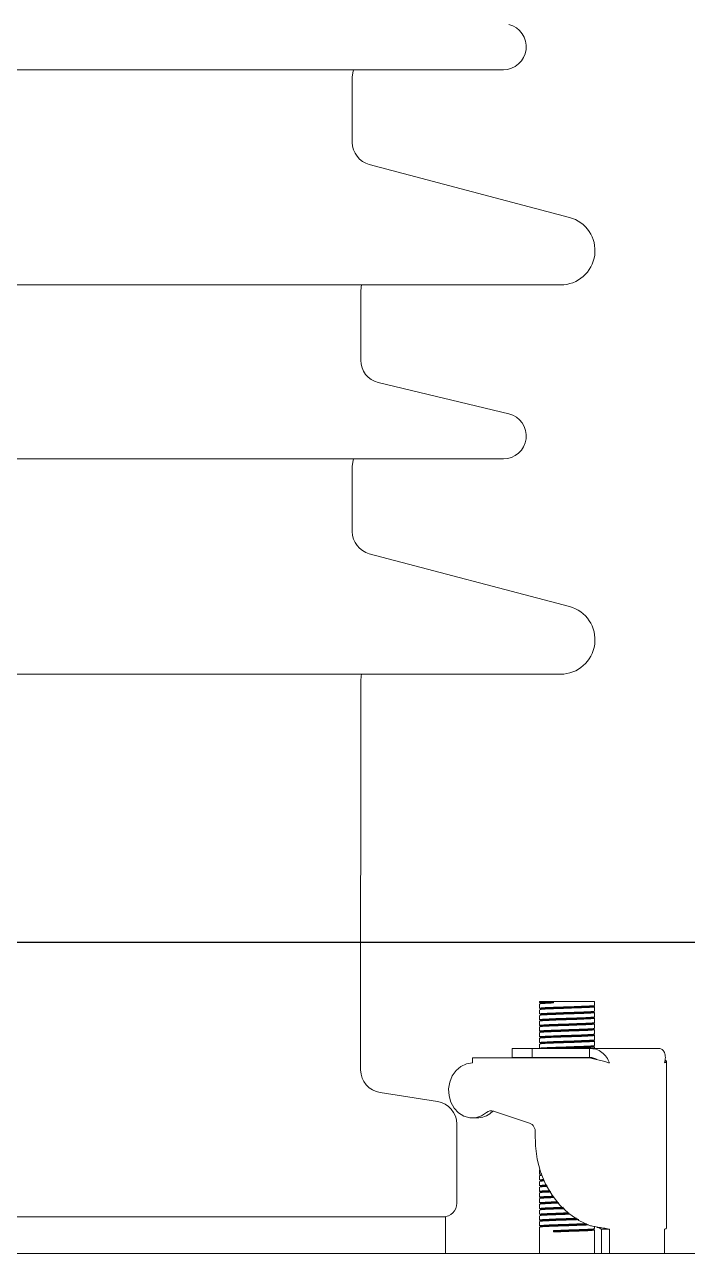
# Model space of a CAD drawing. Header units: millimetres. Extents: x 30710 to 48779, y -19256 to -8564.
# Drawn here: x 35870.8 to 36015.6, y -10654.2 to -10385.8 of the extents above; entities that cross this region are included whole.
import ezdxf

# ---------------------------------------------------------------- set-up
doc = ezdxf.new("R2010")
doc.units = ezdxf.units.MM
doc.header["$LTSCALE"] = 10
doc.layers.get('Defpoints').update_dxf_attribs({"lineweight": 25})
doc.layers.add('粗实线', color=4, linetype='Continuous', lineweight=18)

msp = doc.modelspace()

# ---------------------------------------------------------------- linework, layer by layer
at = {"layer": 'Defpoints'}
msp.add_line((30710.22, -10586.157), (45830.22, -10586.157), dxfattribs=at)
at = {"layer": '粗实线'}
for p, q in [((35765.052, -10395.658), (35975.387, -10395.658)), ((35942.387, -10411.52), (35942.387, -10397.316)), ((35989.804, -10427.908), (35946.109, -10416.354)), ((35752.552, -10442.658), (35987.887, -10442.658)), ((35944.229, -10459.09), (35944.229, -10444.09)), ((35976.555, -10470.797), (35948.061, -10463.952)), ((35765.052, -10480.658), (35975.387, -10480.658)), ((35942.387, -10496.52), (35942.387, -10482.316)), ((35989.804, -10512.908), (35946.109, -10501.354)), ((35752.552, -10527.658), (35987.887, -10527.658)), ((35944.22, -10614.099), (35944.229, -10529.09)), ((35983.298, -10599.159), (35983.298, -10599.367)), ((35983.298, -10599.159), (35986.298, -10599.159)), ((35983.298, -10599.676), (35983.298, -10600.617)), ((35986.298, -10599.159), (35986.298, -10599.467)), ((35986.298, -10599.159), (35995.298, -10599.159)), ((35995.298, -10599.992), (35995.298, -10599.159)), ((35983.298, -10600.926), (35983.298, -10601.867)), ((35983.298, -10602.176), (35983.298, -10603.117)), ((35995.298, -10601.242), (35995.298, -10600.301)), ((35995.298, -10602.492), (35995.298, -10601.551)), ((35995.298, -10603.742), (35995.298, -10602.801)), ((35983.298, -10603.426), (35983.298, -10604.367)), ((35983.298, -10604.676), (35983.298, -10605.617)), ((35995.298, -10604.992), (35995.298, -10604.051)), ((35995.298, -10606.242), (35995.298, -10605.301)), ((35983.298, -10605.926), (35983.298, -10606.867)), ((35983.298, -10607.176), (35983.298, -10608.117)), ((35995.298, -10607.492), (35995.298, -10606.551)), ((35995.298, -10608.742), (35995.298, -10607.801)), ((35977.298, -10609.371), (35977.298, -10611.371)), ((35981.698, -10609.371), (35977.298, -10609.371)), ((35981.698, -10609.371), (35981.698, -10611.371)), ((35994.192, -10609.371), (35981.698, -10609.371)), ((35983.298, -10608.426), (35983.298, -10609.367)), ((35994.192, -10609.371), (36009.392, -10609.371)), ((35994.192, -10609.371), (35994.192, -10611.371)), ((35995.298, -10609.371), (35995.298, -10609.051)), ((35968.622, -10611.471), (35968.622, -10612.571)), ((35994.192, -10611.471), (35968.622, -10611.471)), ((35981.698, -10611.371), (35977.298, -10611.371)), ((35994.192, -10611.371), (35981.698, -10611.371)), ((35983.298, -10611.371), (35983.298, -10611.471)), ((35994.868, -10611.471), (35994.192, -10611.471)), ((36010.992, -10648.661), (36010.992, -10612.204)), ((35960.98, -10620.968), (35948.459, -10619.042)), ((35973.247, -10623.063), (35981.104, -10625.696)), ((35965.22, -10643.159), (35965.22, -10625.91)), ((35968.622, -10624.571), (35969.622, -10624.571)), ((35983.298, -10635.926), (35983.298, -10636.867)), ((35983.298, -10637.176), (35983.298, -10638.117)), ((35983.424, -10635.913), (35983.4, -10635.926)), ((35983.298, -10638.426), (35983.298, -10639.367)), ((35983.298, -10639.676), (35983.298, -10640.617)), ((35983.298, -10640.926), (35983.298, -10641.867)), ((35983.298, -10642.176), (35983.298, -10643.117)), ((35983.298, -10643.426), (35983.298, -10644.367)), ((35983.298, -10644.676), (35983.298, -10645.617)), ((35962.72, -10646.159), (35777.72, -10646.159)), ((35962.72, -10654.159), (35962.72, -10646.159)), ((35983.298, -10645.926), (35983.298, -10646.867)), ((35983.298, -10647.176), (35983.298, -10648.117)), ((35983.298, -10648.426), (35983.298, -10654.159)), ((35995.298, -10648.742), (35995.298, -10648.295)), ((35986.298, -10649.467), (35986.298, -10649.159)), ((35986.298, -10649.159), (35986.394, -10649.269)), ((35986.394, -10649.357), (35986.298, -10649.467)), ((35986.394, -10649.269), (35986.394, -10649.357)), ((35995.298, -10654.159), (35995.298, -10649.051)), ((35998.563, -10648.88), (35996.831, -10648.88)), ((35996.831, -10654.159), (35996.831, -10648.88)), ((35998.563, -10654.159), (35998.563, -10648.88)), ((36010.563, -10654.159), (36010.563, -10648.88)), ((35465.22, -10654.159), (37475.22, -10654.159))]:
    msp.add_line(p, q, dxfattribs=at)
for points in [[(35942.387, -10397.316), (35942.483, -10396.34), (35942.67, -10395.658)], [(35944.229, -10444.09), (35944.325, -10443.115), (35944.438, -10442.658)], [(35942.387, -10482.316), (35942.483, -10481.34), (35942.67, -10480.658)], [(35944.229, -10529.09), (35944.325, -10528.114), (35944.438, -10527.658)], [(35968.622, -10612.571), (35967.326, -10612.761), (35966.112, -10613.318), (35965.056, -10614.207), (35964.226, -10615.373), (35963.674, -10616.741), (35963.435, -10618.224), (35963.524, -10619.73), (35963.936, -10621.162), (35964.644, -10622.43), (35965.603, -10623.454), (35966.754, -10624.17), (35968.023, -10624.531), (35969.33, -10624.515), (35970.592, -10624.123), (35971.729, -10623.381)], [(35982.349, -10627.749), (35982.366, -10630.676), (35982.752, -10633.567), (35983.5, -10636.363), (35984.593, -10639.003), (35986.008, -10641.431), (35987.714, -10643.594), (35989.676, -10645.447), (35991.851, -10646.949), (35994.192, -10648.068)]]:
    msp.add_lwpolyline(points, dxfattribs=at)
for centre, radius, start, end in [((35975.387, -10390.658), 5, 270, 76.49205), ((35947.387, -10411.52), 5, 180, 255.18856), ((35987.887, -10435.158), 7.5, 270, 75.18856), ((35949.229, -10459.09), 5, 180, 256.49205), ((35975.387, -10475.658), 5, 270, 76.49205), ((35947.387, -10496.52), 5, 180, 255.18856), ((35987.887, -10520.158), 7.5, 270, 75.18856), ((35949.22, -10614.1), 5, 179.99382, 261.25384), ((35960.22, -10625.91), 5, 0, 81.25384), ((35969.589, -10619.836), 4.735, 270.39909, 311.53299), ((35972.763, -10624.537), 1.552, 71.82487, 131.80212), ((35973.81, -10624.622), 1.646, 109.34115, 131.04778), ((35980.359, -10627.552), 2, 354.32949, 68.13773), ((35962.22, -10643.159), 3, 270, 0)]:
    msp.add_arc(centre, radius, start, end, dxfattribs=at)
for points, knots in [([(35983.308, -10599.378), (35983.34, -10599.397), (35983.404, -10599.433), (35983.468, -10599.47), (35983.5, -10599.489)], [0, 0, 0, 0, 0.1104904, 0.22097607, 0.22097607, 0.22097607, 0.22097607]), ([(35986.298, -10599.159), (35985.67, -10599.185), (35984.414, -10599.237), (35983.401, -10599.306), (35983.401, -10599.35), (35983.4, -10599.367)], [0, 0, 0, 0, 1.0955332, 2.1910664, 2.9224693, 2.9224693, 2.9224693, 2.9224693]), ([(35986.298, -10599.467), (35985.67, -10599.493), (35984.414, -10599.545), (35983.401, -10599.615), (35983.401, -10599.658), (35983.4, -10599.676)], [0, 0, 0, 0, 1.0955332, 2.1910664, 2.9224693, 2.9224693, 2.9224693, 2.9224693]), ([(35995.196, -10599.992), (35995.224, -10600.001), (35995.337, -10600.035), (35994.589, -10600.096), (35993.057, -10600.174), (35990.888, -10600.252), (35988.497, -10600.33), (35986.214, -10600.409), (35984.436, -10600.487), (35983.398, -10600.556), (35983.4, -10600.6), (35983.4, -10600.617)], [0, 0, 0, 0, 0.4961196, 1.9887594, 3.4813992, 4.9740389, 6.4666787, 7.9593185, 9.4519583, 10.944598, 11.9411182, 11.9411182, 11.9411182, 11.9411182]), ([(35986.394, -10599.269), (35985.785, -10599.295), (35984.569, -10599.347), (35983.589, -10599.416), (35983.588, -10599.46), (35983.588, -10599.477)], [0, 0, 0, 0, 1.0611643, 2.1223287, 2.8307532, 2.8307532, 2.8307532, 2.8307532]), ([(35986.394, -10599.357), (35985.785, -10599.383), (35984.569, -10599.435), (35983.589, -10599.505), (35983.588, -10599.548), (35983.588, -10599.565)], [0, 0, 0, 0, 1.0615998, 2.1231996, 2.8304927, 2.8304927, 2.8304927, 2.8304927]), ([(35995.008, -10600.102), (35995.035, -10600.111), (35995.145, -10600.146), (35994.421, -10600.206), (35992.937, -10600.284), (35990.837, -10600.363), (35988.522, -10600.441), (35986.312, -10600.519), (35984.591, -10600.597), (35983.586, -10600.666), (35983.587, -10600.71), (35983.588, -10600.727)], [0, 0, 0, 0, 0.478611, 1.9242659, 3.3699207, 4.8155755, 6.2612303, 7.7068851, 9.1525399, 10.5981948, 11.5633019, 11.5633019, 11.5633019, 11.5633019]), ([(35995.008, -10600.19), (35995.035, -10600.199), (35995.145, -10600.234), (35994.421, -10600.294), (35992.937, -10600.373), (35990.837, -10600.451), (35988.522, -10600.529), (35986.312, -10600.607), (35984.591, -10600.685), (35983.586, -10600.755), (35983.587, -10600.798), (35983.588, -10600.815)], [0, 0, 0, 0, 0.4805465, 1.9261981, 3.3718497, 4.8175012, 6.2631528, 7.7088044, 9.1544559, 10.6001075, 11.5632759, 11.5632759, 11.5632759, 11.5632759]), ([(35995.096, -10600.114), (35995.128, -10600.095), (35995.192, -10600.058), (35995.256, -10600.022), (35995.288, -10600.003)], [0, 0, 0, 0, 0.11048568, 0.22097607, 0.22097607, 0.22097607, 0.22097607]), ([(35995.288, -10600.288), (35995.256, -10600.27), (35995.192, -10600.233), (35995.129, -10600.196), (35995.097, -10600.178)], [0, 0, 0, 0, 0.1104787, 0.22095284, 0.22095284, 0.22095284, 0.22095284]), ([(35983.308, -10600.628), (35983.34, -10600.647), (35983.404, -10600.683), (35983.468, -10600.72), (35983.5, -10600.739)], [0, 0, 0, 0, 0.1104904, 0.22097607, 0.22097607, 0.22097607, 0.22097607]), ([(35983.308, -10601.878), (35983.34, -10601.897), (35983.404, -10601.933), (35983.468, -10601.97), (35983.5, -10601.989)], [0, 0, 0, 0, 0.1104904, 0.22097607, 0.22097607, 0.22097607, 0.22097607]), ([(35995.196, -10600.301), (35995.224, -10600.309), (35995.337, -10600.344), (35994.589, -10600.405), (35993.057, -10600.483), (35990.888, -10600.561), (35988.497, -10600.639), (35986.214, -10600.717), (35984.436, -10600.795), (35983.398, -10600.865), (35983.4, -10600.908), (35983.4, -10600.926)], [0, 0, 0, 0, 0.4961196, 1.9887594, 3.4813992, 4.9740389, 6.4666787, 7.9593185, 9.4519583, 10.944598, 11.9411182, 11.9411182, 11.9411182, 11.9411182]), ([(35995.196, -10601.242), (35995.224, -10601.251), (35995.337, -10601.285), (35994.589, -10601.346), (35993.057, -10601.424), (35990.888, -10601.502), (35988.497, -10601.58), (35986.214, -10601.659), (35984.436, -10601.737), (35983.398, -10601.806), (35983.4, -10601.85), (35983.4, -10601.867)], [0, 0, 0, 0, 0.4961196, 1.9887594, 3.4813992, 4.9740389, 6.4666787, 7.9593185, 9.4519583, 10.944598, 11.9411182, 11.9411182, 11.9411182, 11.9411182]), ([(35995.196, -10601.551), (35995.224, -10601.559), (35995.337, -10601.594), (35994.589, -10601.655), (35993.057, -10601.733), (35990.888, -10601.811), (35988.497, -10601.889), (35986.214, -10601.967), (35984.436, -10602.045), (35983.398, -10602.115), (35983.4, -10602.158), (35983.4, -10602.176)], [0, 0, 0, 0, 0.4961196, 1.9887594, 3.4813992, 4.9740389, 6.4666787, 7.9593185, 9.4519583, 10.944598, 11.9411182, 11.9411182, 11.9411182, 11.9411182]), ([(35995.196, -10602.492), (35995.224, -10602.501), (35995.337, -10602.535), (35994.589, -10602.596), (35993.057, -10602.674), (35990.888, -10602.752), (35988.497, -10602.83), (35986.214, -10602.909), (35984.436, -10602.987), (35983.398, -10603.056), (35983.4, -10603.1), (35983.4, -10603.117)], [0, 0, 0, 0, 0.4961196, 1.9887594, 3.4813992, 4.9740389, 6.4666787, 7.9593185, 9.4519583, 10.944598, 11.9411182, 11.9411182, 11.9411182, 11.9411182]), ([(35995.196, -10602.801), (35995.224, -10602.809), (35995.337, -10602.844), (35994.589, -10602.905), (35993.057, -10602.983), (35990.888, -10603.061), (35988.497, -10603.139), (35986.214, -10603.217), (35984.436, -10603.295), (35983.398, -10603.365), (35983.4, -10603.408), (35983.4, -10603.426)], [0, 0, 0, 0, 0.4961196, 1.9887594, 3.4813992, 4.9740389, 6.4666787, 7.9593185, 9.4519583, 10.944598, 11.9411182, 11.9411182, 11.9411182, 11.9411182]), ([(35995.008, -10601.352), (35995.035, -10601.361), (35995.145, -10601.396), (35994.421, -10601.456), (35992.937, -10601.534), (35990.837, -10601.613), (35988.522, -10601.691), (35986.312, -10601.769), (35984.591, -10601.847), (35983.586, -10601.916), (35983.587, -10601.96), (35983.588, -10601.977)], [0, 0, 0, 0, 0.478611, 1.9242659, 3.3699207, 4.8155755, 6.2612303, 7.7068851, 9.1525399, 10.5981948, 11.5633019, 11.5633019, 11.5633019, 11.5633019]), ([(35995.008, -10601.44), (35995.035, -10601.449), (35995.145, -10601.484), (35994.421, -10601.544), (35992.937, -10601.623), (35990.837, -10601.701), (35988.522, -10601.779), (35986.312, -10601.857), (35984.591, -10601.935), (35983.586, -10602.005), (35983.587, -10602.048), (35983.588, -10602.065)], [0, 0, 0, 0, 0.4805465, 1.9261981, 3.3718497, 4.8175012, 6.2631528, 7.7088044, 9.1544559, 10.6001075, 11.5632759, 11.5632759, 11.5632759, 11.5632759]), ([(35995.008, -10602.602), (35995.035, -10602.611), (35995.145, -10602.646), (35994.421, -10602.706), (35992.937, -10602.784), (35990.837, -10602.863), (35988.522, -10602.941), (35986.312, -10603.019), (35984.591, -10603.097), (35983.586, -10603.166), (35983.587, -10603.21), (35983.588, -10603.227)], [0, 0, 0, 0, 0.478611, 1.9242659, 3.3699207, 4.8155755, 6.2612303, 7.7068851, 9.1525399, 10.5981948, 11.5633019, 11.5633019, 11.5633019, 11.5633019]), ([(35995.008, -10602.69), (35995.035, -10602.699), (35995.145, -10602.734), (35994.421, -10602.794), (35992.937, -10602.873), (35990.837, -10602.951), (35988.522, -10603.029), (35986.312, -10603.107), (35984.591, -10603.185), (35983.586, -10603.255), (35983.587, -10603.298), (35983.588, -10603.315)], [0, 0, 0, 0, 0.4805465, 1.9261981, 3.3718497, 4.8175012, 6.2631528, 7.7088044, 9.1544559, 10.6001075, 11.5632759, 11.5632759, 11.5632759, 11.5632759]), ([(35995.096, -10601.364), (35995.128, -10601.345), (35995.192, -10601.308), (35995.256, -10601.272), (35995.288, -10601.253)], [0, 0, 0, 0, 0.11048568, 0.22097607, 0.22097607, 0.22097607, 0.22097607]), ([(35995.096, -10602.614), (35995.128, -10602.595), (35995.192, -10602.558), (35995.256, -10602.522), (35995.288, -10602.503)], [0, 0, 0, 0, 0.11048568, 0.22097607, 0.22097607, 0.22097607, 0.22097607]), ([(35995.288, -10601.538), (35995.256, -10601.52), (35995.192, -10601.483), (35995.129, -10601.446), (35995.097, -10601.428)], [0, 0, 0, 0, 0.1104787, 0.22095284, 0.22095284, 0.22095284, 0.22095284]), ([(35995.288, -10602.788), (35995.256, -10602.77), (35995.192, -10602.733), (35995.129, -10602.696), (35995.097, -10602.678)], [0, 0, 0, 0, 0.1104787, 0.22095284, 0.22095284, 0.22095284, 0.22095284]), ([(35983.308, -10603.128), (35983.34, -10603.147), (35983.404, -10603.183), (35983.468, -10603.22), (35983.5, -10603.239)], [0, 0, 0, 0, 0.1104904, 0.22097607, 0.22097607, 0.22097607, 0.22097607]), ([(35983.308, -10604.378), (35983.34, -10604.397), (35983.404, -10604.433), (35983.468, -10604.47), (35983.5, -10604.489)], [0, 0, 0, 0, 0.1104904, 0.22097607, 0.22097607, 0.22097607, 0.22097607]), ([(35983.308, -10605.628), (35983.34, -10605.647), (35983.404, -10605.683), (35983.468, -10605.72), (35983.5, -10605.739)], [0, 0, 0, 0, 0.1104904, 0.22097607, 0.22097607, 0.22097607, 0.22097607]), ([(35995.196, -10603.742), (35995.224, -10603.751), (35995.337, -10603.785), (35994.589, -10603.846), (35993.057, -10603.924), (35990.888, -10604.002), (35988.497, -10604.08), (35986.214, -10604.159), (35984.436, -10604.237), (35983.398, -10604.306), (35983.4, -10604.35), (35983.4, -10604.367)], [0, 0, 0, 0, 0.4961196, 1.9887594, 3.4813992, 4.9740389, 6.4666787, 7.9593185, 9.4519583, 10.944598, 11.9411182, 11.9411182, 11.9411182, 11.9411182]), ([(35995.196, -10604.051), (35995.224, -10604.059), (35995.337, -10604.094), (35994.589, -10604.155), (35993.057, -10604.233), (35990.888, -10604.311), (35988.497, -10604.389), (35986.214, -10604.467), (35984.436, -10604.545), (35983.398, -10604.615), (35983.4, -10604.658), (35983.4, -10604.676)], [0, 0, 0, 0, 0.4961196, 1.9887594, 3.4813992, 4.9740389, 6.4666787, 7.9593185, 9.4519583, 10.944598, 11.9411182, 11.9411182, 11.9411182, 11.9411182]), ([(35995.196, -10604.992), (35995.224, -10605.001), (35995.337, -10605.035), (35994.589, -10605.096), (35993.057, -10605.174), (35990.888, -10605.252), (35988.497, -10605.33), (35986.214, -10605.409), (35984.436, -10605.487), (35983.398, -10605.556), (35983.4, -10605.6), (35983.4, -10605.617)], [0, 0, 0, 0, 0.4961196, 1.9887594, 3.4813992, 4.9740389, 6.4666787, 7.9593185, 9.4519583, 10.944598, 11.9411182, 11.9411182, 11.9411182, 11.9411182]), ([(35995.196, -10605.301), (35995.224, -10605.309), (35995.337, -10605.344), (35994.589, -10605.405), (35993.057, -10605.483), (35990.888, -10605.561), (35988.497, -10605.639), (35986.214, -10605.717), (35984.436, -10605.795), (35983.398, -10605.865), (35983.4, -10605.908), (35983.4, -10605.926)], [0, 0, 0, 0, 0.4961196, 1.9887594, 3.4813992, 4.9740389, 6.4666787, 7.9593185, 9.4519583, 10.944598, 11.9411182, 11.9411182, 11.9411182, 11.9411182]), ([(35995.008, -10603.852), (35995.035, -10603.861), (35995.145, -10603.896), (35994.421, -10603.956), (35992.937, -10604.034), (35990.837, -10604.113), (35988.522, -10604.191), (35986.312, -10604.269), (35984.591, -10604.347), (35983.586, -10604.416), (35983.587, -10604.46), (35983.588, -10604.477)], [0, 0, 0, 0, 0.478611, 1.9242659, 3.3699207, 4.8155755, 6.2612303, 7.7068851, 9.1525399, 10.5981948, 11.5633019, 11.5633019, 11.5633019, 11.5633019]), ([(35995.008, -10603.94), (35995.035, -10603.949), (35995.145, -10603.984), (35994.421, -10604.044), (35992.937, -10604.123), (35990.837, -10604.201), (35988.522, -10604.279), (35986.312, -10604.357), (35984.591, -10604.435), (35983.586, -10604.505), (35983.587, -10604.548), (35983.588, -10604.565)], [0, 0, 0, 0, 0.4805465, 1.9261981, 3.3718497, 4.8175012, 6.2631528, 7.7088044, 9.1544559, 10.6001075, 11.5632759, 11.5632759, 11.5632759, 11.5632759]), ([(35995.008, -10605.102), (35995.035, -10605.111), (35995.145, -10605.146), (35994.421, -10605.206), (35992.937, -10605.284), (35990.837, -10605.363), (35988.522, -10605.441), (35986.312, -10605.519), (35984.591, -10605.597), (35983.586, -10605.666), (35983.587, -10605.71), (35983.588, -10605.727)], [0, 0, 0, 0, 0.478611, 1.9242659, 3.3699207, 4.8155755, 6.2612303, 7.7068851, 9.1525399, 10.5981948, 11.5633019, 11.5633019, 11.5633019, 11.5633019]), ([(35995.008, -10605.19), (35995.035, -10605.199), (35995.145, -10605.234), (35994.421, -10605.294), (35992.937, -10605.373), (35990.837, -10605.451), (35988.522, -10605.529), (35986.312, -10605.607), (35984.591, -10605.685), (35983.586, -10605.755), (35983.587, -10605.798), (35983.588, -10605.815)], [0, 0, 0, 0, 0.4805465, 1.9261981, 3.3718497, 4.8175012, 6.2631528, 7.7088044, 9.1544559, 10.6001075, 11.5632759, 11.5632759, 11.5632759, 11.5632759]), ([(35995.096, -10603.864), (35995.128, -10603.845), (35995.192, -10603.808), (35995.256, -10603.772), (35995.288, -10603.753)], [0, 0, 0, 0, 0.11048568, 0.22097607, 0.22097607, 0.22097607, 0.22097607]), ([(35995.096, -10605.114), (35995.128, -10605.095), (35995.192, -10605.058), (35995.256, -10605.022), (35995.288, -10605.003)], [0, 0, 0, 0, 0.11048568, 0.22097607, 0.22097607, 0.22097607, 0.22097607]), ([(35995.288, -10604.038), (35995.256, -10604.02), (35995.192, -10603.983), (35995.129, -10603.946), (35995.097, -10603.928)], [0, 0, 0, 0, 0.1104787, 0.22095284, 0.22095284, 0.22095284, 0.22095284]), ([(35995.288, -10605.288), (35995.256, -10605.27), (35995.192, -10605.233), (35995.129, -10605.196), (35995.097, -10605.178)], [0, 0, 0, 0, 0.1104787, 0.22095284, 0.22095284, 0.22095284, 0.22095284]), ([(35983.308, -10606.878), (35983.34, -10606.897), (35983.404, -10606.933), (35983.468, -10606.97), (35983.5, -10606.989)], [0, 0, 0, 0, 0.1104904, 0.22097607, 0.22097607, 0.22097607, 0.22097607]), ([(35983.308, -10608.128), (35983.34, -10608.147), (35983.404, -10608.183), (35983.468, -10608.22), (35983.5, -10608.239)], [0, 0, 0, 0, 0.1104904, 0.22097607, 0.22097607, 0.22097607, 0.22097607]), ([(35995.196, -10606.242), (35995.224, -10606.251), (35995.337, -10606.285), (35994.589, -10606.346), (35993.057, -10606.424), (35990.888, -10606.502), (35988.497, -10606.58), (35986.214, -10606.659), (35984.436, -10606.737), (35983.398, -10606.806), (35983.4, -10606.85), (35983.4, -10606.867)], [0, 0, 0, 0, 0.4961196, 1.9887594, 3.4813992, 4.9740389, 6.4666787, 7.9593185, 9.4519583, 10.944598, 11.9411182, 11.9411182, 11.9411182, 11.9411182]), ([(35995.196, -10606.551), (35995.224, -10606.559), (35995.337, -10606.594), (35994.589, -10606.655), (35993.057, -10606.733), (35990.888, -10606.811), (35988.497, -10606.889), (35986.214, -10606.967), (35984.436, -10607.045), (35983.398, -10607.115), (35983.4, -10607.158), (35983.4, -10607.176)], [0, 0, 0, 0, 0.4961196, 1.9887594, 3.4813992, 4.9740389, 6.4666787, 7.9593185, 9.4519583, 10.944598, 11.9411182, 11.9411182, 11.9411182, 11.9411182]), ([(35995.196, -10607.492), (35995.224, -10607.501), (35995.337, -10607.535), (35994.589, -10607.596), (35993.057, -10607.674), (35990.888, -10607.752), (35988.497, -10607.83), (35986.214, -10607.909), (35984.436, -10607.987), (35983.398, -10608.056), (35983.4, -10608.1), (35983.4, -10608.117)], [0, 0, 0, 0, 0.4961196, 1.9887594, 3.4813992, 4.9740389, 6.4666787, 7.9593185, 9.4519583, 10.944598, 11.9411182, 11.9411182, 11.9411182, 11.9411182]), ([(35995.196, -10607.801), (35995.224, -10607.809), (35995.337, -10607.844), (35994.589, -10607.905), (35993.057, -10607.983), (35990.888, -10608.061), (35988.497, -10608.139), (35986.214, -10608.217), (35984.436, -10608.295), (35983.398, -10608.365), (35983.4, -10608.408), (35983.4, -10608.426)], [0, 0, 0, 0, 0.4961196, 1.9887594, 3.4813992, 4.9740389, 6.4666787, 7.9593185, 9.4519583, 10.944598, 11.9411182, 11.9411182, 11.9411182, 11.9411182]), ([(35995.008, -10606.352), (35995.035, -10606.361), (35995.145, -10606.396), (35994.421, -10606.456), (35992.937, -10606.534), (35990.837, -10606.613), (35988.522, -10606.691), (35986.312, -10606.769), (35984.591, -10606.847), (35983.586, -10606.916), (35983.587, -10606.96), (35983.588, -10606.977)], [0, 0, 0, 0, 0.478611, 1.9242659, 3.3699207, 4.8155755, 6.2612303, 7.7068851, 9.1525399, 10.5981948, 11.5633019, 11.5633019, 11.5633019, 11.5633019]), ([(35995.008, -10606.44), (35995.035, -10606.449), (35995.145, -10606.484), (35994.421, -10606.544), (35992.937, -10606.623), (35990.837, -10606.701), (35988.522, -10606.779), (35986.312, -10606.857), (35984.591, -10606.935), (35983.586, -10607.005), (35983.587, -10607.048), (35983.588, -10607.065)], [0, 0, 0, 0, 0.4805465, 1.9261981, 3.3718497, 4.8175012, 6.2631528, 7.7088044, 9.1544559, 10.6001075, 11.5632759, 11.5632759, 11.5632759, 11.5632759]), ([(35995.008, -10607.602), (35995.035, -10607.611), (35995.145, -10607.646), (35994.421, -10607.706), (35992.937, -10607.784), (35990.837, -10607.863), (35988.522, -10607.941), (35986.312, -10608.019), (35984.591, -10608.097), (35983.586, -10608.166), (35983.587, -10608.21), (35983.588, -10608.227)], [0, 0, 0, 0, 0.478611, 1.9242659, 3.3699207, 4.8155755, 6.2612303, 7.7068851, 9.1525399, 10.5981948, 11.5633019, 11.5633019, 11.5633019, 11.5633019]), ([(35995.008, -10607.69), (35995.035, -10607.699), (35995.145, -10607.734), (35994.421, -10607.794), (35992.937, -10607.873), (35990.837, -10607.951), (35988.522, -10608.029), (35986.312, -10608.107), (35984.591, -10608.185), (35983.586, -10608.255), (35983.587, -10608.298), (35983.588, -10608.315)], [0, 0, 0, 0, 0.4805465, 1.9261981, 3.3718497, 4.8175012, 6.2631528, 7.7088044, 9.1544559, 10.6001075, 11.5632759, 11.5632759, 11.5632759, 11.5632759]), ([(35995.096, -10606.364), (35995.128, -10606.345), (35995.192, -10606.308), (35995.256, -10606.272), (35995.288, -10606.253)], [0, 0, 0, 0, 0.11048568, 0.22097607, 0.22097607, 0.22097607, 0.22097607]), ([(35995.096, -10607.614), (35995.128, -10607.595), (35995.192, -10607.558), (35995.256, -10607.522), (35995.288, -10607.503)], [0, 0, 0, 0, 0.11048568, 0.22097607, 0.22097607, 0.22097607, 0.22097607]), ([(35995.288, -10606.538), (35995.256, -10606.52), (35995.192, -10606.483), (35995.129, -10606.446), (35995.097, -10606.428)], [0, 0, 0, 0, 0.1104787, 0.22095284, 0.22095284, 0.22095284, 0.22095284]), ([(35995.288, -10607.788), (35995.256, -10607.77), (35995.192, -10607.733), (35995.129, -10607.696), (35995.097, -10607.678)], [0, 0, 0, 0, 0.1104787, 0.22095284, 0.22095284, 0.22095284, 0.22095284]), ([(35995.196, -10608.742), (35995.224, -10608.751), (35995.337, -10608.785), (35994.589, -10608.846), (35993.057, -10608.924), (35990.888, -10609.002), (35988.497, -10609.08), (35986.214, -10609.159), (35984.436, -10609.237), (35983.398, -10609.306), (35983.4, -10609.35), (35983.4, -10609.367)], [0, 0, 0, 0, 0.4961196, 1.9887594, 3.4813992, 4.9740389, 6.4666787, 7.9593185, 9.4519583, 10.944598, 11.9411182, 11.9411182, 11.9411182, 11.9411182]), ([(35995.008, -10608.852), (35995.035, -10608.861), (35995.144, -10608.896), (35994.421, -10608.956), (35992.936, -10609.034), (35990.84, -10609.113), (35988.511, -10609.191), (35986.353, -10609.269), (35984.879, -10609.329), (35984.476, -10609.363), (35984.381, -10609.371)], [0, 0, 0, 0, 0.5359496, 2.154797, 3.7736443, 5.3924916, 7.0113389, 8.6301862, 10.2490335, 10.747534, 10.747534, 10.747534, 10.747534]), ([(35995.008, -10608.94), (35995.035, -10608.949), (35995.145, -10608.984), (35994.42, -10609.044), (35992.939, -10609.123), (35990.829, -10609.201), (35988.552, -10609.279), (35986.844, -10609.336), (35986.188, -10609.366), (35986.088, -10609.371)], [0, 0, 0, 0, 0.5450809, 2.1848744, 3.8246679, 5.4644614, 7.1042549, 8.7440483, 9.0376477, 9.0376477, 9.0376477, 9.0376477]), ([(35995.196, -10609.051), (35995.224, -10609.059), (35995.337, -10609.094), (35994.589, -10609.155), (35993.057, -10609.233), (35991.056, -10609.305), (35989.662, -10609.351), (35989.057, -10609.371)], [0, 0, 0, 0, 0.5072354, 2.0333185, 3.5594015, 5.0854846, 6.2574179, 6.2574179, 6.2574179, 6.2574179]), ([(35998.563, -10612.571), (35998.384, -10612.144), (35998.026, -10611.289), (35996.953, -10610.218), (35995.633, -10609.503), (35994.659, -10609.414), (35994.192, -10609.371)], [0, 0, 0, 0, 1.4717143, 2.9445127, 4.4173175, 5.7781302, 5.7781302, 5.7781302, 5.7781302]), ([(35995.096, -10608.864), (35995.128, -10608.845), (35995.192, -10608.808), (35995.256, -10608.772), (35995.288, -10608.753)], [0, 0, 0, 0, 0.11048568, 0.22097607, 0.22097607, 0.22097607, 0.22097607]), ([(35995.288, -10609.038), (35995.256, -10609.02), (35995.192, -10608.983), (35995.129, -10608.946), (35995.097, -10608.928)], [0, 0, 0, 0, 0.1104787, 0.22095284, 0.22095284, 0.22095284, 0.22095284]), ([(35994.002, -10611.371), (35993.685, -10611.389), (35993.089, -10611.422), (35992.138, -10611.455), (35991.693, -10611.471)], [0, 0, 0, 0, 1.2295062, 2.3111241, 2.3111241, 2.3111241, 2.3111241]), ([(35994.35, -10611.454), (35994.344, -10611.455), (35994.295, -10611.46), (35994.162, -10611.466), (35994.048, -10611.471)], [0, 0, 0, 0, 0.04076028, 0.30268663, 0.30268663, 0.30268663, 0.30268663]), ([(35995.576, -10611.709), (35995.282, -10611.58), (35994.846, -10611.389), (35994.352, -10611.375), (35994.192, -10611.371)], [0, 0, 0, 0, 0.9713414, 1.4379232, 1.4379232, 1.4379232, 1.4379232]), ([(35995.576, -10611.709), (35995.596, -10611.722), (35995.655, -10611.758), (35995.718, -10611.795), (35995.761, -10611.82)], [0, 0, 0, 0, 0.07129812, 0.21475304, 0.21475304, 0.21475304, 0.21475304]), ([(36010.563, -10612.571), (36010.702, -10612.498), (36010.994, -10612.344), (36011.042, -10612.119), (36010.787, -10611.967), (36010.668, -10611.895)], [0, 0, 0, 0, 0.3426156, 0.720705, 1.0566209, 1.0566209, 1.0566209, 1.0566209]), ([(35983.308, -10636.878), (35983.34, -10636.897), (35983.404, -10636.933), (35983.468, -10636.97), (35983.5, -10636.989)], [0, 0, 0, 0, 0.1104904, 0.22097607, 0.22097607, 0.22097607, 0.22097607]), ([(35983.772, -10636.794), (35983.671, -10636.801), (35983.313, -10636.825), (35983.364, -10636.85), (35983.4, -10636.867)], [0, 0, 0, 0, 0.1240193, 0.44203053, 0.44203053, 0.44203053, 0.44203053]), ([(35983.862, -10637.096), (35983.725, -10637.105), (35983.323, -10637.132), (35983.37, -10637.158), (35983.4, -10637.176)], [0, 0, 0, 0, 0.17807926, 0.52068632, 0.52068632, 0.52068632, 0.52068632]), ([(35983.308, -10638.128), (35983.34, -10638.147), (35983.404, -10638.183), (35983.468, -10638.22), (35983.5, -10638.239)], [0, 0, 0, 0, 0.1104904, 0.22097607, 0.22097607, 0.22097607, 0.22097607]), ([(35983.308, -10639.378), (35983.34, -10639.397), (35983.404, -10639.433), (35983.468, -10639.47), (35983.5, -10639.489)], [0, 0, 0, 0, 0.1104904, 0.22097607, 0.22097607, 0.22097607, 0.22097607]), ([(35984.137, -10638.017), (35983.882, -10638.033), (35983.35, -10638.066), (35983.383, -10638.1), (35983.4, -10638.117)], [0, 0, 0, 0, 0.37076717, 0.77482961, 0.77482961, 0.77482961, 0.77482961]), ([(35984.31, -10638.312), (35983.979, -10638.333), (35983.365, -10638.371), (35983.389, -10638.408), (35983.4, -10638.426)], [0, 0, 0, 0, 0.50730089, 0.94147714, 0.94147714, 0.94147714, 0.94147714]), ([(35984.844, -10639.223), (35984.74, -10639.228), (35984.036, -10639.258), (35983.417, -10639.306), (35983.405, -10639.35), (35983.4, -10639.367)], [0, 0, 0, 0, 0.1384722, 0.934018, 1.4651425, 1.4651425, 1.4651425, 1.4651425]), ([(35985.021, -10639.524), (35984.855, -10639.531), (35984.083, -10639.564), (35983.414, -10639.615), (35983.404, -10639.658), (35983.4, -10639.676)], [0, 0, 0, 0, 0.2319713, 1.0775992, 1.6421596, 1.6421596, 1.6421596, 1.6421596]), ([(35985.559, -10640.441), (35985.201, -10640.456), (35984.224, -10640.498), (35983.407, -10640.556), (35983.402, -10640.6), (35983.4, -10640.617)], [0, 0, 0, 0, 0.5630394, 1.5337001, 2.1817352, 2.1817352, 2.1817352, 2.1817352]), ([(35984.206, -10638.135), (35984.001, -10638.148), (35983.531, -10638.179), (35983.567, -10638.21), (35983.588, -10638.227)], [0, 0, 0, 0, 0.2888843, 0.66147465, 0.66147465, 0.66147465, 0.66147465]), ([(35984.255, -10638.219), (35984.029, -10638.234), (35983.536, -10638.266), (35983.57, -10638.298), (35983.588, -10638.315)], [0, 0, 0, 0, 0.32530888, 0.70759006, 0.70759006, 0.70759006, 0.70759006]), ([(35984.911, -10639.337), (35984.836, -10639.34), (35984.183, -10639.37), (35983.606, -10639.416), (35983.593, -10639.46), (35983.588, -10639.477)], [0, 0, 0, 0, 0.0972338, 0.8450948, 1.3443606, 1.3443606, 1.3443606, 1.3443606]), ([(35984.961, -10639.423), (35984.869, -10639.427), (35984.197, -10639.457), (35983.605, -10639.505), (35983.593, -10639.548), (35983.588, -10639.565)], [0, 0, 0, 0, 0.1218942, 0.8857461, 1.3946641, 1.3946641, 1.3946641, 1.3946641]), ([(35983.308, -10640.628), (35983.34, -10640.647), (35983.404, -10640.683), (35983.468, -10640.72), (35983.5, -10640.739)], [0, 0, 0, 0, 0.1104904, 0.22097607, 0.22097607, 0.22097607, 0.22097607]), ([(35983.308, -10641.878), (35983.34, -10641.897), (35983.404, -10641.933), (35983.468, -10641.97), (35983.5, -10641.989)], [0, 0, 0, 0, 0.1104904, 0.22097607, 0.22097607, 0.22097607, 0.22097607]), ([(35983.308, -10643.128), (35983.34, -10643.147), (35983.404, -10643.183), (35983.468, -10643.22), (35983.5, -10643.239)], [0, 0, 0, 0, 0.1104904, 0.22097607, 0.22097607, 0.22097607, 0.22097607]), ([(35985.735, -10640.742), (35985.313, -10640.76), (35984.27, -10640.804), (35983.405, -10640.865), (35983.402, -10640.908), (35983.4, -10640.926)], [0, 0, 0, 0, 0.6834102, 1.6879567, 2.3586147, 2.3586147, 2.3586147, 2.3586147]), ([(35986.273, -10641.66), (35985.654, -10641.685), (35984.407, -10641.737), (35983.401, -10641.806), (35983.401, -10641.85), (35983.4, -10641.867)], [0, 0, 0, 0, 1.0767968, 2.1688201, 2.8978796, 2.8978796, 2.8978796, 2.8978796]), ([(35986.451, -10641.962), (35986.4, -10641.964), (35985.605, -10641.991), (35984.462, -10642.045), (35983.394, -10642.115), (35983.398, -10642.158), (35983.4, -10642.176)], [0, 0, 0, 0, 0.077454, 1.2017231, 2.3259921, 3.0765796, 3.0765796, 3.0765796, 3.0765796]), ([(35987.195, -10642.877), (35986.889, -10642.887), (35985.826, -10642.924), (35984.449, -10642.987), (35983.396, -10643.056), (35983.399, -10643.1), (35983.4, -10643.117)], [0, 0, 0, 0, 0.5029366, 1.7465663, 2.990196, 3.8204714, 3.8204714, 3.8204714, 3.8204714]), ([(35987.494, -10643.175), (35987.084, -10643.189), (35985.914, -10643.229), (35984.446, -10643.295), (35983.396, -10643.365), (35983.399, -10643.408), (35983.4, -10643.426)], [0, 0, 0, 0, 0.6933758, 1.9780894, 3.2628031, 4.120507, 4.120507, 4.120507, 4.120507]), ([(35985.625, -10640.554), (35985.297, -10640.568), (35984.372, -10640.609), (35983.595, -10640.666), (35983.59, -10640.71), (35983.588, -10640.727)], [0, 0, 0, 0, 0.5103443, 1.4399155, 2.0604895, 2.0604895, 2.0604895, 2.0604895]), ([(35985.675, -10640.64), (35985.329, -10640.655), (35984.385, -10640.696), (35983.595, -10640.755), (35983.59, -10640.798), (35983.588, -10640.815)], [0, 0, 0, 0, 0.5440139, 1.4842825, 2.1107385, 2.1107385, 2.1107385, 2.1107385]), ([(35986.339, -10641.771), (35985.751, -10641.796), (35984.555, -10641.848), (35983.589, -10641.916), (35983.588, -10641.96), (35983.588, -10641.977)], [0, 0, 0, 0, 1.0196164, 2.0729338, 2.7761197, 2.7761197, 2.7761197, 2.7761197]), ([(35986.389, -10641.857), (35985.783, -10641.883), (35984.568, -10641.935), (35983.589, -10642.005), (35983.588, -10642.048), (35983.588, -10642.065)], [0, 0, 0, 0, 1.0584289, 2.1194388, 2.8263389, 2.8263389, 2.8263389, 2.8263389]), ([(35987.304, -10642.986), (35986.993, -10642.997), (35985.949, -10643.034), (35984.603, -10643.097), (35983.584, -10643.166), (35983.587, -10643.21), (35983.588, -10643.227)], [0, 0, 0, 0, 0.513477, 1.7240026, 2.9345281, 3.7426649, 3.7426649, 3.7426649, 3.7426649]), ([(35987.39, -10643.071), (35987.049, -10643.083), (35985.974, -10643.121), (35984.602, -10643.185), (35983.584, -10643.255), (35983.587, -10643.298), (35983.588, -10643.315)], [0, 0, 0, 0, 0.5674952, 1.7903857, 3.0132763, 3.8280297, 3.8280297, 3.8280297, 3.8280297]), ([(35983.308, -10644.378), (35983.34, -10644.397), (35983.404, -10644.433), (35983.468, -10644.47), (35983.5, -10644.489)], [0, 0, 0, 0, 0.1104904, 0.22097607, 0.22097607, 0.22097607, 0.22097607]), ([(35983.308, -10645.628), (35983.34, -10645.647), (35983.404, -10645.683), (35983.468, -10645.72), (35983.5, -10645.739)], [0, 0, 0, 0, 0.1104904, 0.22097607, 0.22097607, 0.22097607, 0.22097607]), ([(35988.409, -10644.084), (35987.678, -10644.109), (35986.178, -10644.16), (35984.438, -10644.237), (35983.397, -10644.306), (35983.399, -10644.35), (35983.4, -10644.367)], [0, 0, 0, 0, 1.3247282, 2.7157891, 4.10685, 5.0355538, 5.0355538, 5.0355538, 5.0355538]), ([(35988.709, -10644.383), (35988.645, -10644.385), (35987.801, -10644.413), (35986.213, -10644.467), (35984.436, -10644.545), (35983.398, -10644.615), (35983.4, -10644.658), (35983.4, -10644.676)], [0, 0, 0, 0, 0.1184877, 1.541065, 2.9636422, 4.3862194, 5.3359643, 5.3359643, 5.3359643, 5.3359643]), ([(35989.626, -10645.293), (35989.255, -10645.306), (35988.103, -10645.344), (35986.212, -10645.409), (35984.437, -10645.487), (35983.398, -10645.556), (35983.4, -10645.6), (35983.4, -10645.617)], [0, 0, 0, 0, 0.7176478, 2.226831, 3.7360142, 5.2451974, 6.2527623, 6.2527623, 6.2527623, 6.2527623]), ([(35989.926, -10645.592), (35989.455, -10645.608), (35988.202, -10645.649), (35986.212, -10645.717), (35984.437, -10645.795), (35983.398, -10645.865), (35983.4, -10645.908), (35983.4, -10645.926)], [0, 0, 0, 0, 0.9268264, 2.4609467, 3.9950669, 5.5291872, 6.5534007, 6.5534007, 6.5534007, 6.5534007]), ([(35988.517, -10644.191), (35987.781, -10644.217), (35986.301, -10644.269), (35984.592, -10644.347), (35983.585, -10644.416), (35983.587, -10644.46), (35983.588, -10644.477)], [0, 0, 0, 0, 1.3410203, 2.6963318, 4.0516433, 4.9564381, 4.9564381, 4.9564381, 4.9564381]), ([(35988.603, -10644.277), (35988.582, -10644.277), (35987.807, -10644.304), (35986.312, -10644.357), (35984.591, -10644.435), (35983.586, -10644.505), (35983.587, -10644.548), (35983.588, -10644.565)], [0, 0, 0, 0, 0.0380677, 1.4029055, 2.7677433, 4.1325811, 5.0419072, 5.0419072, 5.0419072, 5.0419072]), ([(35989.733, -10645.399), (35989.334, -10645.413), (35988.18, -10645.453), (35986.31, -10645.519), (35984.592, -10645.597), (35983.585, -10645.666), (35983.587, -10645.71), (35983.588, -10645.727)], [0, 0, 0, 0, 0.7759848, 2.2474025, 3.7188203, 5.1902381, 6.1725444, 6.1725444, 6.1725444, 6.1725444]), ([(35989.818, -10645.485), (35989.391, -10645.499), (35988.208, -10645.54), (35986.31, -10645.607), (35984.592, -10645.685), (35983.586, -10645.755), (35983.587, -10645.798), (35983.588, -10645.815)], [0, 0, 0, 0, 0.8360136, 2.3149286, 3.7938435, 5.2727585, 6.2580887, 6.2580887, 6.2580887, 6.2580887]), ([(35983.308, -10646.878), (35983.34, -10646.897), (35983.404, -10646.933), (35983.468, -10646.97), (35983.5, -10646.989)], [0, 0, 0, 0, 0.1104904, 0.22097607, 0.22097607, 0.22097607, 0.22097607]), ([(35983.308, -10648.128), (35983.34, -10648.147), (35983.404, -10648.183), (35983.468, -10648.22), (35983.5, -10648.239)], [0, 0, 0, 0, 0.1104904, 0.22097607, 0.22097607, 0.22097607, 0.22097607]), ([(35991.343, -10646.484), (35991.181, -10646.49), (35990.328, -10646.522), (35988.477, -10646.58), (35986.219, -10646.659), (35984.435, -10646.737), (35983.398, -10646.806), (35983.4, -10646.85), (35983.4, -10646.867)], [0, 0, 0, 0, 0.3812459, 2.0073387, 3.6334316, 5.2595244, 6.8856173, 7.9712338, 7.9712338, 7.9712338, 7.9712338]), ([(35991.863, -10646.773), (35991.533, -10646.786), (35990.517, -10646.824), (35988.483, -10646.889), (35986.218, -10646.967), (35984.435, -10647.045), (35983.398, -10647.115), (35983.4, -10647.158), (35983.4, -10647.176)], [0, 0, 0, 0, 0.7951423, 2.4440899, 4.0930375, 5.7419852, 7.3909328, 8.4918076, 8.4918076, 8.4918076, 8.4918076]), ([(35993.439, -10647.649), (35993.283, -10647.658), (35992.634, -10647.692), (35990.861, -10647.752), (35988.504, -10647.83), (35986.212, -10647.909), (35984.437, -10647.987), (35983.398, -10648.056), (35983.4, -10648.1), (35983.4, -10648.117)], [0, 0, 0, 0, 0.5321237, 2.2147414, 3.897359, 5.5799766, 7.2625942, 8.9452118, 10.0685655, 10.0685655, 10.0685655, 10.0685655]), ([(35993.947, -10647.932), (35993.638, -10647.949), (35992.848, -10647.992), (35990.873, -10648.061), (35988.501, -10648.139), (35986.213, -10648.217), (35984.437, -10648.295), (35983.398, -10648.365), (35983.4, -10648.408), (35983.4, -10648.426)], [0, 0, 0, 0, 1.0820355, 2.7574976, 4.4329597, 6.1084219, 7.783884, 9.4593462, 10.5779227, 10.5779227, 10.5779227, 10.5779227]), ([(35991.524, -10646.585), (35991.288, -10646.594), (35990.385, -10646.629), (35988.506, -10646.691), (35986.316, -10646.769), (35984.59, -10646.847), (35983.586, -10646.916), (35983.587, -10646.96), (35983.588, -10646.977)], [0, 0, 0, 0, 0.5639051, 2.149651, 3.735397, 5.321143, 6.906889, 7.9655199, 7.9655199, 7.9655199, 7.9655199]), ([(35991.673, -10646.667), (35991.388, -10646.678), (35990.439, -10646.716), (35988.507, -10646.779), (35986.316, -10646.857), (35984.59, -10646.935), (35983.586, -10647.005), (35983.588, -10647.048), (35983.588, -10647.065)], [0, 0, 0, 0, 0.6825176, 2.2750537, 3.8675898, 5.4601259, 7.052662, 8.1136925, 8.1136925, 8.1136925, 8.1136925]), ([(35993.609, -10647.744), (35993.366, -10647.757), (35992.655, -10647.797), (35990.819, -10647.863), (35988.527, -10647.941), (35986.311, -10648.019), (35984.591, -10648.097), (35983.586, -10648.166), (35983.587, -10648.21), (35983.588, -10648.227)], [0, 0, 0, 0, 0.8418964, 2.4669073, 4.0919181, 5.716929, 7.3419398, 8.9669507, 10.0517945, 10.0517945, 10.0517945, 10.0517945]), ([(35993.754, -10647.825), (35993.467, -10647.841), (35992.716, -10647.883), (35990.822, -10647.951), (35988.527, -10648.029), (35986.311, -10648.107), (35984.591, -10648.185), (35983.586, -10648.255), (35983.587, -10648.298), (35983.588, -10648.315)], [0, 0, 0, 0, 0.9984742, 2.6218051, 4.245136, 5.8684669, 7.4917978, 9.1151287, 10.1966764, 10.1966764, 10.1966764, 10.1966764]), ([(35998.563, -10648.88), (35998.416, -10648.844), (35998.129, -10648.776), (35997.542, -10648.671), (35996.915, -10648.567), (35996.102, -10648.436), (35995.139, -10648.279), (35994.49, -10648.135), (35994.192, -10648.068)], [0, 0, 0, 0, 0.694748, 1.3500439, 1.9658827, 2.5422676, 3.5725667, 4.447039, 4.447039, 4.447039, 4.447039]), ([(35996.831, -10648.88), (35996.776, -10648.844), (35996.668, -10648.776), (35996.384, -10648.639), (35996.076, -10648.512), (35995.854, -10648.409), (35995.797, -10648.383)], [0, 0, 0, 0, 0.2683203, 0.5225633, 0.9867972, 1.1489662, 1.1489662, 1.1489662, 1.1489662]), ([(35995.196, -10648.742), (35995.224, -10648.751), (35995.337, -10648.785), (35994.59, -10648.846), (35993.055, -10648.924), (35990.894, -10649.002), (35988.474, -10649.08), (35987.023, -10649.132), (35986.298, -10649.159)], [0, 0, 0, 0, 0.5621129, 2.2533022, 3.9444914, 5.6356806, 7.3268699, 9.0180591, 9.0180591, 9.0180591, 9.0180591]), ([(35995.196, -10649.051), (35995.224, -10649.059), (35995.337, -10649.094), (35994.59, -10649.155), (35993.055, -10649.233), (35990.894, -10649.311), (35988.474, -10649.389), (35987.023, -10649.441), (35986.298, -10649.467)], [0, 0, 0, 0, 0.5621129, 2.2533022, 3.9444914, 5.6356806, 7.3268699, 9.0180591, 9.0180591, 9.0180591, 9.0180591]), ([(35995.008, -10648.94), (35995.035, -10648.949), (35995.145, -10648.984), (35994.421, -10649.044), (35992.935, -10649.123), (35990.843, -10649.201), (35988.5, -10649.279), (35987.096, -10649.331), (35986.394, -10649.357)], [0, 0, 0, 0, 0.5443427, 2.1819155, 3.8194882, 5.4570609, 7.0946337, 8.7322064, 8.7322064, 8.7322064, 8.7322064]), ([(35995.096, -10648.864), (35995.128, -10648.845), (35995.192, -10648.808), (35995.256, -10648.772), (35995.288, -10648.753)], [0, 0, 0, 0, 0.11048568, 0.22097607, 0.22097607, 0.22097607, 0.22097607]), ([(35995.288, -10649.038), (35995.256, -10649.02), (35995.192, -10648.983), (35995.129, -10648.946), (35995.097, -10648.928)], [0, 0, 0, 0, 0.1104787, 0.22095284, 0.22095284, 0.22095284, 0.22095284]), ([(36010.937, -10648.661), (36010.949, -10648.693), (36010.979, -10648.779), (36010.724, -10648.841), (36010.563, -10648.88)], [0, 0, 0, 0, 0.18188779, 0.48838486, 0.48838486, 0.48838486, 0.48838486])]:
    msp.add_open_spline(points, degree=3, knots=knots, dxfattribs=at)
for points in [[(36009.392, -10609.371), (36009.622, -10609.419), (36010.082, -10609.515), (36010.598, -10610.255), (36010.838, -10611.313), (36010.655, -10612.152), (36010.563, -10612.571)], [(35994.192, -10611.471), (35994.579, -10611.563), (35995.354, -10611.746), (35996.64, -10612.021), (35997.809, -10612.296), (35998.312, -10612.479), (35998.563, -10612.571)]]:
    msp.add_open_spline(points, degree=3, dxfattribs=at)

doc.saveas('drawing.dxf')
